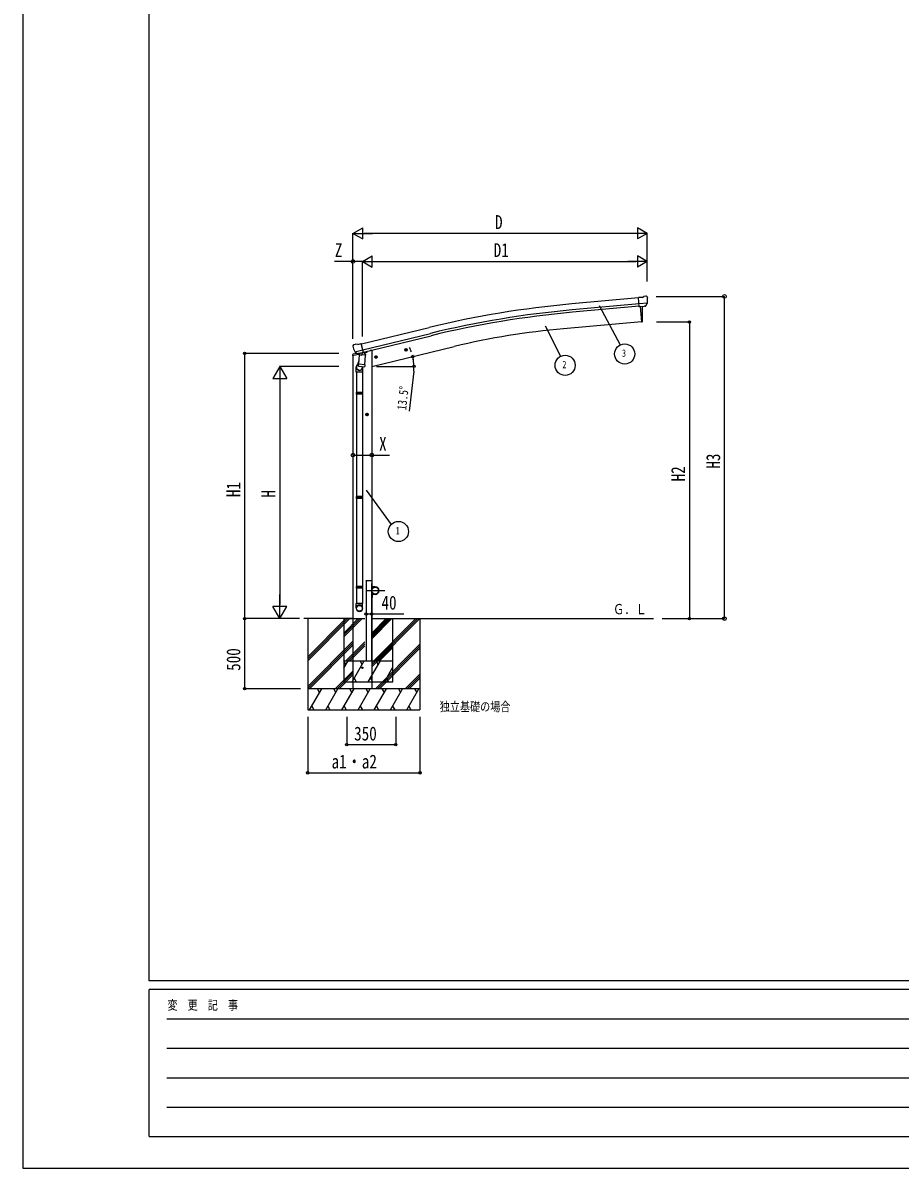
# Model space of a CAD drawing. Units: millimetres, scale not verified. Extents: x -12615 to 12615, y -8910 to 8910.
# Drawn here: x -12615 to -6359, y -8910 to -740 of the extents above; entities that cross this region are included whole.
import ezdxf
from ezdxf.enums import TextEntityAlignment as Align

# ---------------------------------------------------------------- set-up
doc = ezdxf.new("R2010")
doc.units = ezdxf.units.MM
doc.header["$LTSCALE"] = 40
for name, color, linetype in [('0-2_USER1', 3, 'Continuous'), ('0-4_YKK_13', 4, 'Continuous'), ('0-5_YKK_A1', 4, 'Continuous'), ('0-6_YKK_D', 6, 'Continuous'), ('0-7_YKK_ZWAK', 7, 'Continuous')]:
    doc.layers.add(name, color=color, linetype=linetype)
doc.styles.add('ＭＳ ゴシック', font='')
doc.styles.get('ＭＳ ゴシック').set_extended_font_data('MS Gothic')

msp = doc.modelspace()

# ---------------------------------------------------------------- linework, layer by layer
at = {"layer": '0-4_YKK_13'}
for p, q in [((-8197.63, -2697.64), (-8185.91, -2690.87)), ((-8171, -2689.29), (-8184.67, -2690.48)), ((-8161.87, -2695.04), (-8167.35, -2690.44)), ((-8197.63, -2697.64), (-8224.19, -2699.96)), ((-8218.53, -2764.62), (-8224.19, -2699.96)), ((-8161.33, -2739.93), (-8220.24, -2745.08)), ((-8208.57, -2763.75), (-8218.53, -2764.62)), ((-8174.97, -2760.81), (-8182.67, -2761.49)), ((-8172.58, -2759.41), (-8161.65, -2740.48)), ((-8160.8, -2697.08), (-8160.69, -2698.42)), ((-10263.44, -3113.66), (-10220.74, -3103.4)), ((-10262.32, -3045.32), (-10262.04, -3046.47)), ((-10258.1, -3036.75), (-10261.95, -3043.04)), ((-10234.94, -3097.56), (-10261.14, -3103.85)), ((-10255, -3034.5), (-10241.82, -3031.33)), ((-10248.26, -3085.63), (-10190.76, -3071.82)), ((-10231.41, -3100.54), (-10247.79, -3086.05)), ((-10227.26, -3034.01), (-10240.52, -3031.31)), ((-10228.7, -3101.11), (-10221.18, -3099.3)), ((-10227.86, -3101), (-10226.34, -3100.63)), ((-10227.26, -3034.01), (-10201.33, -3027.78)), ((-10226.34, -3100.63), (-10189.63, -3091.82)), ((-10224.5, -3100.86), (-10224.55, -3101.6)), ((-10223.79, -3102.64), (-10197.98, -3109.08)), ((-10195.58, -3093.65), (-10196.6, -3108.25)), ((-10189.63, -3091.82), (-10188.1, -3091.46)), ((-10186.55, -3089.35), (-10185.6, -3089.42)), ((-10185.6, -3089.42), (-10172.29, -3104.73)), ((-10181.61, -3094.01), (-10162.72, -3089.48)), ((-10158.89, -3081.3), (-10158.89, -3084.61)), ((-9891.86, -3074.5), (-9872.41, -3069.83)), ((-9887.3, -3066.72), (-9889.43, -3073.91)), ((-9880, -3064.96), (-9887.3, -3066.72)), ((-9879.8, -3081.88), (-9884.47, -3062.44)), ((-9874.83, -3070.41), (-9880, -3064.96)), ((-9876.97, -3077.61), (-9874.83, -3070.41)), ((-10263.44, -3106.77), (-10263.44, -3113.66)), ((-10219.82, -3150.06), (-10234.51, -3188.61)), ((-10222.41, -3187.29), (-10221.54, -3174.83)), ((-10216.88, -3107.99), (-10221.55, -3174.83)), ((-10175.86, -3178.02), (-10221.55, -3174.83)), ((-10171.19, -3111.19), (-10216.88, -3107.99)), ((-10215.1, -3104.81), (-10215.33, -3108.1)), ((-10175.87, -3178.02), (-10176.76, -3190.72)), ((-10175.86, -3178.02), (-10171.19, -3111.19)), ((-10172.29, -3104.73), (-10172.73, -3111.08)), ((-10105.78, -3125.85), (-10086.33, -3121.18)), ((-10101.22, -3118.07), (-10103.35, -3125.27)), ((-10093.92, -3116.32), (-10101.22, -3118.07)), ((-10093.72, -3133.24), (-10098.39, -3113.8)), ((-10088.76, -3121.77), (-10093.92, -3116.32)), ((-10090.89, -3128.96), (-10088.76, -3121.77)), ((-10237.88, -3230.69), (-10237.88, -3196.34)), ((-10191.88, -3230.69), (-10237.88, -3230.69)), ((-10235.88, -3230.69), (-10235.88, -3377.39)), ((-10222.01, -3188.65), (-10222.01, -3188.65)), ((-10220.57, -3189.43), (-10178.87, -3192.35)), ((-10190.48, -3191.53), (-10195.03, -3202.86)), ((-10193.88, -3230.69), (-10193.88, -3377.39)), ((-10191.88, -3196.04), (-10191.88, -3230.69)), ((-10237.88, -3379.39), (-10236.88, -3377.39)), ((-10191.88, -3379.39), (-10237.88, -3379.39)), ((-10191.88, -3387.39), (-10237.88, -3387.39)), ((-10192.88, -3377.39), (-10236.88, -3377.39)), ((-10192.88, -3389.39), (-10236.88, -3389.39)), ((-10235.88, -3389.39), (-10235.88, -4119.7)), ((-10193.88, -3389.39), (-10193.88, -4119.7)), ((-10191.88, -3379.39), (-10192.88, -3377.39)), ((-10191.88, -3387.39), (-10192.88, -3389.39)), ((-10191.88, -3379.39), (-10191.88, -3387.39)), ((-10150.39, -3533.44), (-10170.39, -3533.44)), ((-10160.39, -3525.93), (-10166.89, -3529.68)), ((-10166.89, -3529.68), (-10166.89, -3537.19)), ((-10166.89, -3537.19), (-10160.39, -3540.94)), ((-10160.39, -3543.44), (-10160.39, -3523.44)), ((-10153.89, -3529.68), (-10160.39, -3525.93)), ((-10237.88, -4121.7), (-10236.88, -4119.7)), ((-10191.88, -4121.7), (-10237.88, -4121.7)), ((-10191.88, -4129.7), (-10237.88, -4129.7)), ((-10192.88, -4119.7), (-10236.88, -4119.7)), ((-10192.88, -4131.7), (-10236.88, -4131.7)), ((-10235.88, -4131.7), (-10235.88, -4881.89)), ((-10193.88, -4131.7), (-10193.88, -4881.89)), ((-10191.88, -4121.7), (-10192.88, -4119.7)), ((-10191.88, -4129.7), (-10192.88, -4131.7)), ((-10191.88, -4121.7), (-10191.88, -4129.7)), ((-10167.39, -4720.06), (-10167.29, -4718.5)), ((-10126.39, -4720.06), (-10167.39, -4720.06)), ((-10166.29, -4717.56), (-10127.48, -4717.56)), ((-10126.48, -4718.5), (-10126.39, -4720.06)), ((-10237.88, -4761.89), (-10236.88, -4759.89)), ((-10191.88, -4761.89), (-10237.88, -4761.89)), ((-10191.88, -4769.89), (-10237.88, -4769.89)), ((-10192.88, -4759.89), (-10236.88, -4759.89)), ((-10192.88, -4771.89), (-10236.88, -4771.89)), ((-10235.88, -4771.89), (-10235.88, -4881.89)), ((-10193.88, -4771.89), (-10193.88, -4881.89)), ((-10191.88, -4761.89), (-10192.88, -4759.89)), ((-10191.88, -4769.89), (-10192.88, -4771.89)), ((-10191.88, -4761.89), (-10191.88, -4769.89)), ((-10169.19, -4790.06), (-10034.59, -4790.06)), ((-10126.89, -4740.06), (-10124.89, -4740.06)), ((-10126.89, -4740.06), (-10126.89, -4762.76)), ((-10126.89, -4840.06), (-10126.89, -4817.36)), ((-10124.89, -4762.76), (-10124.89, -4740.06)), ((-10101.89, -4762.76), (-10124.89, -4762.76)), ((-10124.89, -4764.76), (-10101.89, -4764.76)), ((-10124.89, -4815.36), (-10101.89, -4815.36)), ((-10124.89, -4817.36), (-10124.89, -4840.06)), ((-10101.89, -4817.36), (-10124.89, -4817.36)), ((-10237.88, -4916.03), (-10237.88, -4881.89)), ((-10191.88, -4881.89), (-10237.88, -4881.89)), ((-10191.88, -4916.03), (-10191.88, -4881.89)), ((-10126.89, -4840.06), (-10124.89, -4840.06))]:
    msp.add_line(p, q, dxfattribs=at)
for points in [[(-8208.57, -2763.75), (-8208.3, -2763.82), (-8182.93, -2761.6), (-8182.67, -2761.49)], [(-8161.25, -2739.29), (-8161.54, -2740.28), (-8161.65, -2740.48)], [(-10248.53, -3085.05), (-10247.95, -3085.9), (-10247.79, -3086.05)], [(-10195.9, -3093.23), (-10196.14, -3093.38), (-10220.9, -3099.33), (-10221.18, -3099.3)], [(-10195.9, -3093.23), (-10186.18, -3090.9), (-10201.33, -3027.78)], [(-9889.43, -3073.91), (-9884.26, -3079.36), (-9876.97, -3077.61)], [(-10103.35, -3125.27), (-10098.19, -3130.72), (-10090.89, -3128.96)], [(-10237.88, -3379.39), (-10237.88, -3387.39), (-10236.88, -3389.39)], [(-10160.39, -3540.94), (-10153.89, -3537.19), (-10153.89, -3529.68)], [(-10237.88, -4121.7), (-10237.88, -4129.7), (-10236.88, -4131.7)], [(-10237.88, -4761.89), (-10237.88, -4769.89), (-10236.88, -4771.89)]]:
    msp.add_lwpolyline(points, dxfattribs=at)
for centre, radius in [((-9882.13, -3072.16), 8.5), ((-9882.13, -3072.16), 7.7), ((-9882.13, -3072.16), 6.5), ((-10096.05, -3123.52), 8.5), ((-10096.05, -3123.52), 7.7), ((-10096.05, -3123.52), 6.5), ((-10160.39, -3533.44), 8.5), ((-10160.39, -3533.44), 7.7), ((-10160.39, -3533.44), 6.5), ((-10101.89, -4790.06), 25), ((-10193.89, -5340.06), 4.5)]:
    msp.add_circle(centre, radius, dxfattribs=at)
for centre, radius, start, end in [((-8184.41, -2693.47), 3, 95, 120), ((-8170.57, -2694.27), 5, 50.00648, 94.99352), ((-8362.31, -2716.06), 202.4, 353.4085, 5), ((-10260.44, -3106.77), 3, 103.5, 180), ((-10065.24, -2999.22), 202.4, 193.5, 205.09125), ((-10253.83, -3039.36), 5, 103.5, 148.5), ((-10241.12, -3034.25), 3, 78.5, 103.5), ((-10227.98, -3100.52), 0.5, 248.23754, 283.5), ((-10225, -3100.83), 0.5, 356, 103.5), ((-10223.55, -3101.67), 1, 176, 256), ((-10194.98, -3093.73), 0.604, 100.59842, 172.20595), ((-10188.22, -3090.97), 0.5, 283.5, 318.76246), ((-10163.89, -3084.61), 5, 283.5, 0), ((-10197.63, -3108.11), 1.03, 250.03897, 351.96569), ((-10207.88, -3196.34), 30, 177.45142, 180), ((-10220.47, -3187.47), 1.95, 175.04017, 217.47766), ((-10220.43, -3187.44), 2, 217.40962, 266), ((-10178.73, -3190.35), 2, 266, 349.46843), ((-10166.29, -4718.56), 1, 90, 176.5), ((-10127.48, -4718.56), 1, 3.5, 90), ((-10124.89, -4762.76), 2, 180, 270), ((-10124.89, -4817.36), 2, 90, 180), ((-10101.89, -4790.06), 27.3, 270, 90), ((-10101.89, -4790.06), 25.3, 270, 90)]:
    msp.add_arc(centre, radius, start, end, dxfattribs=at)
for centre, major_axis, ratio, start_param, end_param in [((-8156.48, -2693.03), (-15.35, 3.44), 0.101033, 5.9751426, 5.9753737), ((-8163.8, -2697.33), (2.71, -1.31), 0.997474, 0.5366567, 1.3225652), ((-8175.24, -2757.82), (1.62, -2.54), 0.997631, 5.8041905, 5.8929484), ((-8175.3, -2757.71), (-3.5, 2.17), 0.650902, 2.1145521, 2.1873627), ((-8175.18, -2757.91), (1.62, -2.54), 0.997631, 5.965759, 6.7621801), ((-10259.4, -3044.61), (-1.57, -2.57), 0.99628, 4.712389, 5.4996506), ((-10229.42, -3098.28), (-0.73, -2.92), 0.997631, 5.8041905, 6.6006116), ((-10229.37, -3098.06), (2.63, 3.16), 0.650902, 4.0958226, 4.1686332), ((-10229.4, -3098.18), (-0.73, -2.92), 0.997631, 0.3902369, 0.4789948), ((-10214.88, -3196.04), (23, 0), 0.996195, 2.3585569, 6.3253237), ((-10214.88, -3196.04), (21, 0), 0.996195, 2.7786684, 5.9512394), ((-10214.88, -4914.29), (-23, 0), 0.996195, 3.1415927, 6.2831853), ((-10214.88, -4916.03), (-23, 0), 0.996195, 3.1415927, 6.2831853), ((-10214.88, -4916.03), (0, -23.43), 0.981806, 4.712389, 7.8539816)]:
    msp.add_ellipse(centre, major_axis=major_axis, ratio=ratio, start_param=start_param, end_param=end_param, dxfattribs=at)
msp.add_ellipse((-10214.88, -4916.03), major_axis=(21, 0), ratio=0.996195, dxfattribs=at)
at = {"layer": '0-5_YKK_A1'}
for p, q in [((-8224.05, -2701.58), (-8700.99, -2744.63)), ((-8220.35, -2744.42), (-8697.13, -2787.41)), ((-8218.82, -2761.4), (-8695.6, -2804.39)), ((-8211.51, -2764.01), (-8201.97, -2873.14)), ((-10200.85, -3030.34), (-9717.92, -2913.03)), ((-8201.97, -2873.14), (-8759.84, -2921.95)), ((-10190.82, -3072.1), (-9707.78, -2954.77)), ((-10186.84, -3088.67), (-9703.76, -2971.34)), ((-10126.89, -3076.94), (-10138.51, -3076.94)), ((-10126.89, -3190.06), (-9538.1, -3048.7)), ((-10126.89, -3076.94), (-10126.89, -5490.06)), ((-10260.89, -3113.04), (-10260.89, -5490.06)), ((-10166.89, -4720.06), (-10166.89, -5290.06)), ((-10126.89, -4720.06), (-10166.89, -4720.06)), ((-10126.89, -5290.06), (-10126.89, -4740.06)), ((-10260.89, -4990.06), (-10611.19, -4990.06)), ((-10583.14, -4990.06), (-10583.14, -5640.05)), ((-10583.14, -5261.56), (-10311.63, -4990.06)), ((-10583.14, -5275.7), (-10297.49, -4990.06)), ((-10583.14, -5289.84), (-10283.35, -4990.06)), ((-10326.89, -4990.06), (-10326.89, -5440.06)), ((-10326.89, -5092.4), (-10224.54, -4990.06)), ((-10326.89, -5106.55), (-10210.4, -4990.06)), ((-10326.89, -5120.69), (-10196.25, -4990.06)), ((-10282.89, -4990.06), (-10176.89, -4990.06)), ((-10126.89, -4990.06), (-8117.56, -4990.06)), ((-10126.89, -5333.07), (-9783.87, -4990.06)), ((-10126.89, -5304.78), (-9812.16, -4990.06)), ((-10126.89, -5318.92), (-9798.02, -4990.06)), ((-10126.89, -5120.94), (-9996.01, -4990.06)), ((-10126.89, -5106.79), (-10010.15, -4990.06)), ((-10126.89, -5092.65), (-10024.29, -4990.06)), ((-10126.89, -5132.82), (-9984.12, -4990.06)), ((-10126.89, -5118.68), (-9998.26, -4990.06)), ((-10126.89, -5104.54), (-10012.41, -4990.06)), ((-9976.89, -5440.06), (-9976.89, -4990.06)), ((-9783.14, -4990.06), (-9783.14, -5640.05)), ((-10583.14, -5473.69), (-10260.89, -5151.44)), ((-10583.14, -5487.83), (-10260.89, -5165.58)), ((-10571.22, -5490.06), (-10260.89, -5179.72)), ((-10312.41, -5290.06), (-10176.89, -5154.54)), ((-10298.27, -5290.06), (-10176.89, -5168.68)), ((-10284.13, -5290.06), (-10176.89, -5182.82)), ((-10100.28, -5290.06), (-9976.89, -5166.67)), ((-10100.03, -5490.06), (-9783.14, -5173.17)), ((-10086.13, -5290.06), (-9976.89, -5180.81)), ((-10085.89, -5490.06), (-9783.14, -5187.31)), ((-10071.99, -5290.06), (-9976.89, -5194.95)), ((-10071.74, -5490.06), (-9783.14, -5201.45)), ((-10326.89, -5343.17), (-10296.22, -5290.06)), ((-10326.89, -5290.06), (-9976.89, -5290.06)), ((-10311.22, -5316.04), (-10326.22, -5290.06)), ((-10267.35, -5440.05), (-10180.75, -5290.06)), ((-10195.75, -5316.04), (-10210.75, -5290.06)), ((-10151.88, -5440.06), (-10065.28, -5290.06)), ((-10080.28, -5316.04), (-10095.28, -5290.06)), ((-10387.37, -5490.06), (-10260.89, -5363.57)), ((-10373.23, -5490.06), (-10260.89, -5377.71)), ((-10359.09, -5490.06), (-10260.89, -5391.86)), ((-10036.41, -5440.06), (-9976.89, -5336.95)), ((-9887.9, -5490.06), (-9783.14, -5385.3)), ((-10326.89, -5440.06), (-9976.89, -5440.06)), ((-10252.36, -5414.08), (-10237.36, -5440.05)), ((-10136.88, -5414.07), (-10121.89, -5440.06)), ((-10021.41, -5414.08), (-10006.42, -5440.06)), ((-9873.75, -5490.06), (-9783.14, -5399.44)), ((-9859.61, -5490.06), (-9783.14, -5413.58)), ((-9783.14, -5490.06), (-10583.14, -5490.06)), ((-10570.43, -5640.05), (-10483.83, -5490.05)), ((-10498.83, -5516.04), (-10513.83, -5490.06)), ((-10454.96, -5640.05), (-10368.36, -5490.05)), ((-10383.36, -5516.04), (-10398.36, -5490.06)), ((-10339.49, -5640.05), (-10252.89, -5490.06)), ((-10267.89, -5516.04), (-10282.89, -5490.05)), ((-10224.02, -5640.05), (-10137.42, -5490.06)), ((-10152.42, -5516.04), (-10167.42, -5490.05)), ((-10108.55, -5640.05), (-10021.95, -5490.06)), ((-10036.95, -5516.04), (-10051.95, -5490.05)), ((-9993.08, -5640.05), (-9906.48, -5490.06)), ((-9936.48, -5490.06), (-9921.48, -5516.04)), ((-9877.61, -5640.05), (-9791.01, -5490.06)), ((-9821.01, -5490.06), (-9806.01, -5516.04)), ((-10555.43, -5614.08), (-10540.44, -5640.05)), ((-10439.96, -5614.08), (-10424.97, -5640.05)), ((-10324.49, -5614.07), (-10309.49, -5640.05)), ((-10209.02, -5614.08), (-10194.02, -5640.05)), ((-10093.55, -5614.08), (-10078.56, -5640.05)), ((-9978.08, -5614.08), (-9963.09, -5640.05)), ((-9862.61, -5614.08), (-9847.62, -5640.05)), ((-10583.14, -5640.05), (-9783.14, -5640.05))]:
    msp.add_line(p, q, dxfattribs=at)
msp.add_lwpolyline([(-8211.51, -2764.01), (-8201.97, -2873.14), (-8199.42, -2872.83)], dxfattribs=at)
for centre, radius, start, end in [((-8076.39, -9671.08), 6954.55, 95.15276, 103.65276), ((-8894.88, -2818.33), 700, 355.76043, 4.54658), ((-8076.39, -9671.08), 6911.6, 95.15276, 103.65276), ((-8076.39, -9671.08), 6894.55, 95.15276, 103.65276), ((-8296.16, -8221.76), 5320.05, 95, 103.5), ((-8199.79, -2869.85), 3, 277, 355.76043)]:
    msp.add_arc(centre, radius, start, end, dxfattribs=at)
at = {"layer": '0-6_YKK_D'}
for p, q in [((-10260.87, -2241.29), (-10191.59, -2201.29)), ((-10191.59, -2281.29), (-10191.59, -2201.29)), ((-8162.33, -2241.29), (-8231.62, -2201.29)), ((-8231.62, -2201.29), (-8231.62, -2281.29)), ((-10260.87, -2992.95), (-10260.87, -2240.29)), ((-10260.87, -2241.29), (-10191.59, -2281.29)), ((-10260.87, -2241.29), (-10122.3, -2241.29)), ((-8242.33, -2241.29), (-10180.87, -2241.29)), ((-8162.33, -2241.29), (-8300.9, -2241.29)), ((-8162.33, -2241.29), (-8231.62, -2281.29)), ((-8162.33, -2585.54), (-8162.33, -2240.29)), ((-10260.87, -2992.95), (-10260.87, -2440.29)), ((-10193.89, -2441.29), (-10124.61, -2401.29)), ((-10193.89, -2977.09), (-10193.89, -2440.29)), ((-10193.89, -2977.09), (-10193.89, -2440.29)), ((-10193.89, -2441.29), (-10124.61, -2481.29)), ((-10193.89, -2441.29), (-10055.32, -2441.29)), ((-10124.61, -2481.29), (-10124.61, -2401.29)), ((-10113.89, -2441.29), (-8242.33, -2441.29)), ((-8162.33, -2441.29), (-8300.9, -2441.29)), ((-8162.33, -2441.29), (-8231.62, -2401.29)), ((-8231.62, -2401.29), (-8231.62, -2481.29)), ((-8162.33, -2441.29), (-8231.62, -2481.29)), ((-8162.33, -2585.54), (-8162.33, -2440.29)), ((-8097.67, -2691.29), (-7610.41, -2691.29)), ((-7611.41, -4990.06), (-7611.41, -2691.29)), ((-8505.02, -2755.97), (-8355.12, -3037.36)), ((-8890.22, -2900.21), (-8780.34, -3118.5)), ((-8096.64, -2873.14), (-7860.41, -2873.14)), ((-7861.41, -2873.14), (-7861.41, -4990.06)), ((-10361.39, -3097.53), (-11034.39, -3097.53)), ((-11033.39, -3097.53), (-11033.39, -4990.06)), ((-10783.39, -3190.06), (-10833.39, -3276.66)), ((-10362.39, -3190.06), (-10784.39, -3190.06)), ((-10783.39, -3190.06), (-10733.39, -3276.66)), ((-10783.39, -3190.06), (-10783.39, -3363.26)), ((-10092.98, -3190.03), (-9825.05, -3190.03)), ((-9827.97, -3223.98), (-9860.39, -3509.34)), ((-10833.39, -3276.66), (-10733.39, -3276.66)), ((-10783.39, -3290.06), (-10783.39, -4890.06)), ((-10126.89, -3823.23), (-10126.89, -3822.23)), ((-10167.59, -4074.53), (-9987.8, -4317.17)), ((-10783.39, -4990.06), (-10783.39, -4816.85)), ((-10783.39, -4990.06), (-10833.39, -4903.45)), ((-10733.39, -4903.45), (-10833.39, -4903.45)), ((-10783.39, -4990.06), (-10733.39, -4903.45)), ((-10642.57, -4990.06), (-11034.39, -4990.06)), ((-10642.57, -4990.06), (-11034.39, -4990.06)), ((-11033.39, -4990.06), (-11033.39, -5490.06)), ((-10642.57, -4990.06), (-10784.39, -4990.06)), ((-8056.38, -4990.06), (-7860.41, -4990.06)), ((-8056.38, -4990.06), (-7610.41, -4990.06)), ((-10635.8, -5490.06), (-11034.39, -5490.06)), ((-10583.14, -5691.05), (-10583.14, -6091.05)), ((-10305.39, -5691.05), (-10305.39, -5891.05)), ((-9955.39, -5691.05), (-9955.39, -5891.05)), ((-9783.14, -5691.05), (-9783.14, -6091.05)), ((-9955.39, -5890.05), (-10305.39, -5890.05)), ((-10583.14, -6090.05), (-9783.14, -6090.05))]:
    msp.add_line(p, q, dxfattribs=at)
for points in [[(-10193.89, -2441.29), (-10260.87, -2441.29), (-10391.54, -2441.29)], [(-10260.89, -3823.23), (-10126.89, -3823.23), (-10001.22, -3823.23)], [(-10166.89, -4956.49), (-10126.89, -4956.49), (-9897.89, -4956.49)]]:
    msp.add_lwpolyline(points, dxfattribs=at)
for centre, radius in [((-10260.87, -2441.29), 12.75), ((-7611.41, -2691.29), 12.75), ((-7861.41, -2873.14), 8.5), ((-11033.39, -3097.53), 8.5), ((-8322.89, -3101.75), 72), ((-9834.36, -3119.83), 8.5), ((-9826.05, -3190.03), 8.5), ((-8747.96, -3182.81), 72), ((-10260.89, -3823.23), 12.75), ((-10126.89, -3823.23), 12.75), ((-9937.07, -4368.27), 72), ((-11033.39, -4990.06), 8.5), ((-11033.39, -4990.06), 8.5), ((-10166.89, -4956.49), 8.5), ((-10126.89, -4956.49), 8.5), ((-7861.41, -4990.06), 8.5), ((-7611.41, -4990.06), 12.75), ((-11033.39, -5490.06), 8.5), ((-10305.39, -5890.05), 8.5), ((-9955.39, -5890.05), 8.5), ((-10583.14, -6090.05), 8.5), ((-9783.14, -6090.05), 8.5)]:
    msp.add_circle(centre, radius, dxfattribs=at)
for start, end in [(19.99154, 26.48282), (0, 13.5), (7.17071, 13.5), (353.51888, 0)]:
    msp.add_arc((-10126.78, -3190.03), 300.73, start, end, dxfattribs=at)
at = {"layer": '0-7_YKK_ZWAK'}
for p, q in [((-11714.94, -7575), (-11714.94, 8325)), ((11685.06, -7575), (-11714.94, -7575)), ((-3914.94, -7635), (-11714.94, -7635)), ((-11714.94, -8685), (-11714.94, -7635)), ((-11587.44, -7845), (-4064.94, -7845)), ((-11587.44, -8055), (-4064.94, -8055)), ((-11587.44, -8265), (-4064.94, -8265)), ((-11587.44, -8475), (-4064.94, -8475)), ((-11714.94, -8685), (-3914.94, -8685))]:
    msp.add_line(p, q, dxfattribs=at)
msp.add_lwpolyline([(-12615, -8910), (12615, -8910), (12615, 8910), (-12615, 8910)], close=True, dxfattribs=at)

# ---------------------------------------------------------------- texts
at = {"layer": '0-2_USER1', "style": 'ＭＳ ゴシック', "width": 0.8}
for s, height, p in [('Ｇ．Ｌ', 73.31, (-8405.8, -4980.73)), ('独立基礎の場合', 65.98, (-9641.85, -5670.18))]:
    msp.add_text(s, height=height, dxfattribs=at).set_placement(p, align=Align.BOTTOM_LEFT)
at = {"layer": '0-6_YKK_D', "style": 'ＭＳ ゴシック', "width": 0.8}
for s, height, p in [('D', 98.97, (-9247.6, -2239.99)), ('Z', 98.97, (-10390.2, -2439.96)), ('D1', 98.97, (-9257.31, -2439.99)), ('3', 52.79, (-8342.09, -3137.75)), ('2', 52.79, (-8767.16, -3218.81)), ('X', 98.97, (-10074.55, -3821.9)), ('1', 52.79, (-9956.27, -4404.27)), ('40', 98.97, (-10057.59, -4955.19)), ('350', 98.97, (-10252.79, -5888.75)), ('a1・a2', 98.97, (-10413.54, -6088.75))]:
    msp.add_text(s, height=height, dxfattribs=at).set_placement(p, align=Align.BOTTOM_LEFT)
for s, height, rotation, p in [('13.5°', 65.98, 83.519, (-9862.15, -3507.13)), ('H3', 98.97, 90, (-7612.71, -3919.87)), ('H2', 98.97, 90, (-7862.71, -4010.8)), ('H1', 98.97, 90, (-11034.69, -4122.99)), ('H', 98.97, 90, (-10784.69, -4126.06)), ('500', 98.97, 90, (-11034.69, -5362.46))]:
    msp.add_text(s, height=height, rotation=rotation, dxfattribs=at).set_placement(p, align=Align.BOTTOM_LEFT)
at = {"layer": '0-7_YKK_ZWAK', "style": 'ＭＳ ゴシック', "width": 0.8}
msp.add_text('変  更  記  事', height=65.98, dxfattribs=at).set_placement((-11583.93, -7800), align=Align.BOTTOM_LEFT)

doc.saveas('drawing.dxf')
